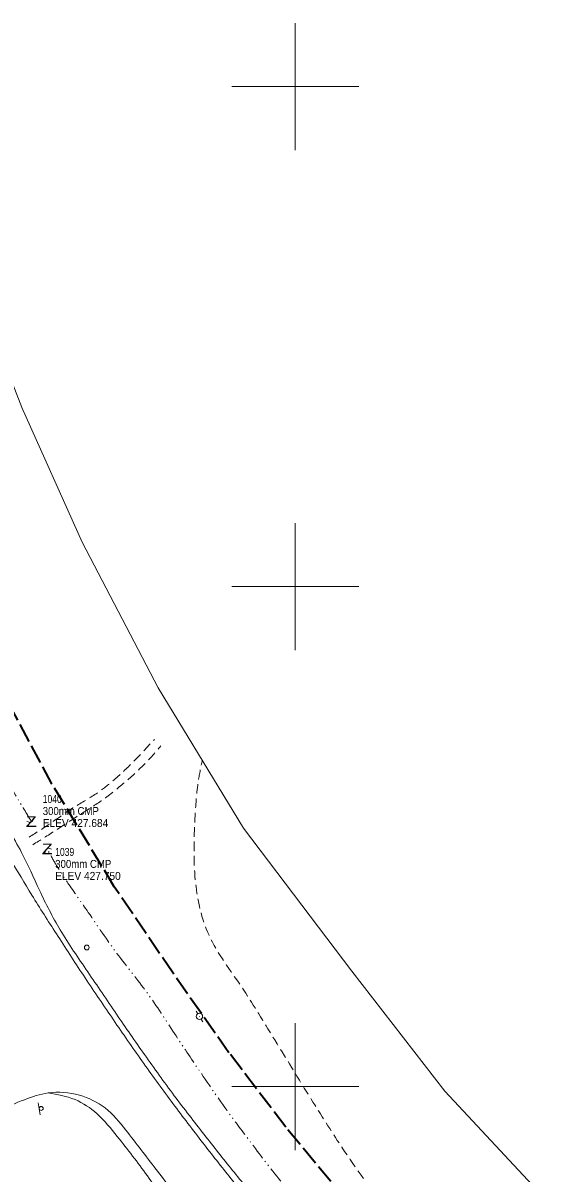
# Model space of a CAD drawing. Extents: x 352087 to 353713, y 331287 to 335613.
# Drawn here: x 352645.5 to 352751.4, y 334482.7 to 334712.7 of the extents above; entities that cross this region are included whole.
import ezdxf
from ezdxf.enums import TextEntityAlignment as Align

# ---------------------------------------------------------------- set-up
doc = ezdxf.new("R2010")
doc.units = 0
doc.header["$LTSCALE"] = 0.64
for name, pattern in [('DASH_DOUBLE_DOT', [9.2, 5, -1.2, 0.3, -1.2, 0.3, -1.2]), ('LONG_DASHED', [7.5, 6, -1.5]), ('MEDIUM_DASHED', [4.5, 3, -1.5])]:
    doc.linetypes.add(name, pattern=pattern)
for name, color, linetype, lineweight in [('1', 7, 'Continuous', 13), ('10', 7, 'Continuous', 13), ('24', 7, 'MEDIUM_DASHED', 13), ('26', 7, 'Continuous', 13), ('27', 7, 'Continuous', 13), ('29', 7, 'Continuous', 13), ('36', 7, 'Continuous', 13), ('5', 7, 'Continuous', 13), ('6', 7, 'Continuous', 13), ('7', 7, 'Continuous', 13)]:
    doc.layers.add(name, color=color, linetype=linetype, lineweight=lineweight)
doc.layers.add('62', color=7, linetype='Continuous')

msp = doc.modelspace()

# ---------------------------------------------------------------- linework, layer by layer
at = {"layer": '1'}
for p, q in [((352700, 334700), (352700, 334712.702)), ((352700, 334700), (352687.298, 334700)), ((352700, 334700), (352700, 334687.298)), ((352700, 334700), (352712.702, 334700)), ((352700, 334600), (352700, 334612.702)), ((352700, 334600), (352687.298, 334600)), ((352700, 334600), (352700, 334587.298)), ((352700, 334600), (352712.702, 334600)), ((352700, 334500), (352700, 334512.702)), ((352700, 334500), (352687.298, 334500)), ((352700, 334500), (352700, 334487.298)), ((352700, 334500), (352712.702, 334500))]:
    msp.add_line(p, q, dxfattribs=at)
msp.add_lwpolyline([(352787.325, 334438.983), (352766.705, 334459.549), (352749.265, 334478.361), (352729.934, 334499.123), (352711.297, 334523.113), (352689.685, 334551.688), (352672.604, 334579.755), (352657.391, 334608.86), (352645.339, 334635.802), (352636.539, 334658.308), (352633.35, 334667.774)], dxfattribs=at)
at = {"layer": '1', "linetype": 'LONG_DASHED', "lineweight": 35}
msp.add_lwpolyline([(352746.973, 334435.761), (352716.335, 334469.948), (352698.092, 334491.914), (352686.746, 334506.789), (352675.574, 334522.661), (352663.81, 334539.988), (352651.323, 334560.574), (352641.02, 334579.722), (352628.28, 334604.36), (352618.016, 334625.972), (352610.211, 334643.84), (352603.756, 334660.165), (352602.685, 334663.4)], dxfattribs=at)
at = {"layer": '10'}
for p, q in [((352658.282, 334527.829), (352658.307, 334527.808)), ((352658.284, 334527.806), (352658.305, 334527.831))]:
    msp.add_line(p, q, dxfattribs=at)
msp.add_circle((352658.2942, 334527.8196), 0.4763, dxfattribs=at)
at = {"layer": '24'}
msp.add_spline([(352779.482, 334413.334), (352774.693, 334416.97), (352769.345, 334421.492), (352763.869, 334426.829), (352754.102, 334436.915), (352740.566, 334451.25), (352729.86, 334463.05), (352724.137, 334468.804), (352717.846, 334476.068), (352708.802, 334488.675), (352702.811, 334498.109), (352694.907, 334510.971), (352688.933, 334520.425), (352682.443, 334530.971), (352680.006, 334541.327), (352679.943, 334553.603), (352680.638, 334561.231), (352681.408, 334565.289)], degree=3, dxfattribs=at)
at = {"layer": '26', "linetype": 'DASH_DOUBLE_DOT'}
for points in [[(352647.197, 334553.047), (352644.321, 334557.835), (352639.915, 334565.383), (352635.78, 334574.04), (352631.186, 334582.895), (352629.358, 334587.594), (352625.535, 334593.239), (352622.165, 334600.009), (352618.833, 334607.343), (352615.536, 334615.232), (352612.205, 334623.298)], [(352717.843, 334455.567), (352718.974, 334455.697), (352719.36, 334456.48), (352718.242, 334458.087), (352716.205, 334460.177), (352713.698, 334462.834), (352709.436, 334467.508), (352703.753, 334473.955), (352697.952, 334480.127), (352691.641, 334488.142), (352687.099, 334494.194), (352680.84, 334503.158), (352675.854, 334510.597), (352670.378, 334518.76), (352664.338, 334526.632), (352658.599, 334534.849), (352654.718, 334540.443), (352651.938, 334544.751), (352650.381, 334547.508)]]:
    msp.add_spline(points, degree=3, dxfattribs=at)
at = {"layer": '27'}
for points in [[(352646.327, 334553.015), (352647.022, 334552.833), (352647.46, 334553.091), (352647.641, 334553.786)], [(352651.235, 334547.498), (352650.542, 334547.688), (352650.101, 334547.435), (352649.912, 334546.742)]]:
    msp.add_lwpolyline(points, dxfattribs=at)
at = {"layer": '29'}
msp.add_line((352648.98, 334494.382), (352648.595, 334496.734), dxfattribs=at)
msp.add_circle((352649.176, 334495.634), 0.3969, dxfattribs=at)
at = {"layer": '36'}
for p, q in [((352680.5, 334514.589), (352680.159, 334515.124)), ((352680.83, 334514.055), (352680.852, 334514.051)), ((352680.839, 334514.042), (352680.843, 334514.064)), ((352681.523, 334512.982), (352681.182, 334513.517))]:
    msp.add_line(p, q, dxfattribs=at)
msp.add_circle((352680.841, 334514.053), 0.635, dxfattribs=at)
at = {"layer": '5'}
for points in [[(352728.188, 334434.26), (352724.477, 334438.376), (352718.579, 334445.027), (352711.735, 334452.803), (352705.111, 334460.228), (352698.559, 334467.763), (352692.273, 334475.329), (352686.422, 334482.528), (352680.802, 334489.678), (352674.802, 334497.601), (352668.976, 334505.641), (352663.284, 334513.869), (352657.619, 334522.261), (352652.215, 334530.57), (352647.323, 334538.287), (352642.996, 334545.466), (352637.76, 334554.251), (352632.837, 334562.963), (352628.199, 334571.687), (352623.384, 334580.665), (352618.879, 334589.459), (352614.923, 334597.491), (352610.944, 334605.599), (352606.651, 334614.605), (352602.523, 334623.594), (352598.452, 334632.885), (352594.897, 334641.624), (352591.516, 334650.248), (352588.121, 334659.391), (352587.467, 334661.229)], [(352715.521, 334433.249), (352710.635, 334438.362), (352703.779, 334445.757), (352697.252, 334453.097), (352690.572, 334460.754), (352684.284, 334468.274), (352678.025, 334475.956), (352672.129, 334483.487), (352666.104, 334491.306), (352661.977, 334495.738), (352656.819, 334498.291), (352650.579, 334498.751), (352645.831, 334497.388), (352641.141, 334494.627), (352639.705, 334491.559), (352639.194, 334485.752), (352640.473, 334480.729), (352642.309, 334477.027)]]:
    msp.add_spline(points, degree=3, dxfattribs=at)
at = {"layer": '6'}
for points in [[(352732.291, 334434.588), (352726.713, 334440.359), (352720.476, 334446.958), (352713.559, 334454.311), (352706.687, 334461.705), (352699.902, 334468.952), (352693.202, 334476.37), (352687.473, 334483.235), (352681.786, 334490.425), (352675.804, 334498.19), (352669.853, 334506.411), (352664.25, 334514.482), (352658.477, 334522.981), (352652.988, 334531.339), (352648.841, 334539.258), (352645.256, 334546.851), (352639.926, 334555.531), (352634.757, 334563.951), (352629.896, 334572.971), (352625.248, 334581.436), (352620.85, 334590.277), (352616.602, 334598.548), (352612.944, 334606.4), (352608.718, 334615.144), (352606.11, 334620.6)], [(352711.009, 334432.888), (352708.102, 334435.98), (352701.347, 334443.313), (352694.461, 334450.702), (352688.213, 334458.276), (352681.671, 334466.126), (352676.001, 334474.017), (352670.433, 334482.132), (352664.399, 334490.046), (352660.351, 334494.568), (352655.959, 334497.406), (352650.579, 334498.751)]]:
    msp.add_spline(points, degree=3, dxfattribs=at)
at = {"layer": '7', "linetype": 'MEDIUM_DASHED'}
for points in [[(352646.792, 334549.882), (352651.081, 334552.692), (352655.54, 334555.725), (352659.941, 334558.422), (352663.275, 334560.927), (352667.357, 334564.717), (352671.856, 334569.45)], [(352647.492, 334548.37), (352652.027, 334551.218), (352656.961, 334554.434), (352661.173, 334557.138), (352665.6, 334560.602), (352669.831, 334564.479), (352673.108, 334568.132)]]:
    msp.add_spline(points, degree=3, dxfattribs=at)

# ---------------------------------------------------------------- texts
at = {"layer": '27', "width": 1.25}
for p in [(352647.212, 334551.936), (352650.373, 334546.466)]:
    msp.add_text('Z', height=2.128, dxfattribs=at).set_placement(p, align=Align.CENTER)
at = {"layer": '62'}
for s, width, p in [('1040', 0.8, (352649.489, 334556.715)), ('300mm CMP', 0.9, (352649.489, 334554.315)), ('ELEV 427.684', 0.95, (352649.489, 334551.915)), ('1039', 0.8, (352651.98, 334546.133)), ('300mm CMP', 0.9, (352651.98, 334543.733)), ('ELEV 427.750', 0.95, (352651.98, 334541.333))]:
    msp.add_text(s, height=1.6, dxfattribs=dict(at, width=width)).set_placement(p)

doc.saveas('drawing.dxf')
